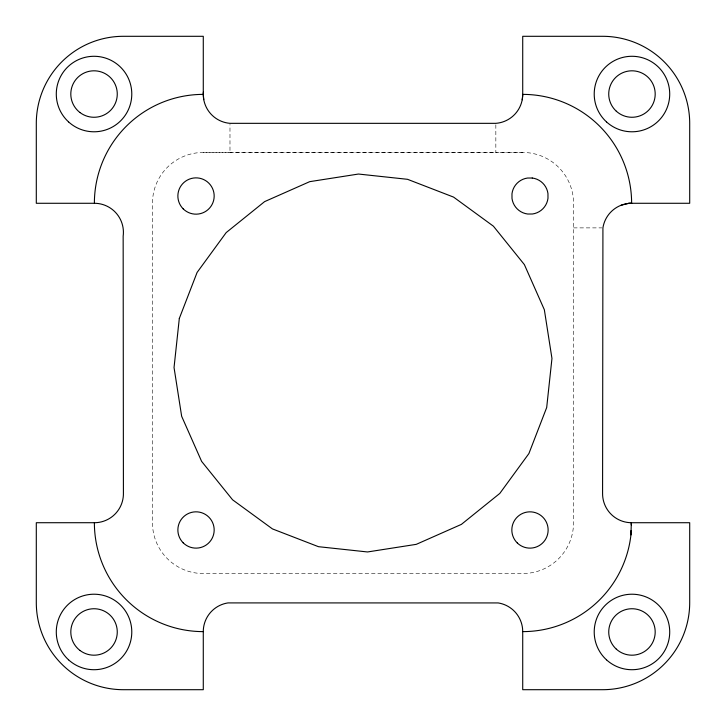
<?xml version="1.0" encoding="UTF-8"?>
<svg xmlns="http://www.w3.org/2000/svg" width="726" height="726" viewBox="0 0 726 726"><rect width="100%" height="100%" fill="white"/><g stroke="black" fill="none" stroke-linecap="round" stroke-linejoin="round"><path stroke-width="0.54" stroke-dasharray="3.63 2.72" d="M203.28 152.46L522.72 152.46A50.82 50.82 0 0 1 573.54 203.28L573.54 522.72A50.82 50.82 0 0 1 522.72 573.54L203.28 573.54A50.82 50.82 0 0 1 152.46 522.72L152.46 203.28A50.82 50.82 0 0 1 203.28 152.46L229.979 152.369L229.979 124.445M522.72 152.46L495.84 152.378L495.84 124.455M229.979 152.387L495.84 152.333M573.54 227.882L601.79 227.882"/><path stroke-width="1.09" d="M522.212 99.789L522.72 95.061L522.72 36.3L602.58 36.3A87.12 87.12 0 0 1 689.7 123.42L689.7 203.28L631.62 203.28A29.04 29.04 0 0 0 602.925 227.882L602.58 493.39A29.04 29.04 0 0 0 631.33 522.72L689.7 522.72L689.7 602.58A87.12 87.12 0 0 1 602.58 689.7L522.72 689.7L522.72 631.62A108.9 108.9 0 0 0 630.939 534.917L631.075 530.479M631.257 524.934L631.33 522.72L630.939 534.917M203.28 94.38L203.28 36.3L123.42 36.3A87.12 87.12 0 0 0 36.3 123.42L36.3 203.28L94.38 203.28A108.9 108.9 0 0 1 203.28 94.38L203.752 99.616M621.111 205.249L628.48 203.362L631.62 203.28A108.9 108.9 0 0 0 522.72 94.38A29.04 29.04 0 0 1 495.84 123.338L229.979 123.329A29.04 29.04 0 0 1 203.371 92.039M631.62 203.28L628.48 203.362M522.72 631.62L522.557 628.571A29.04 29.04 0 0 0 498.208 602.934L228 602.907A29.04 29.04 0 0 0 203.28 631.62L203.28 689.7L123.42 689.7A87.12 87.12 0 0 1 36.3 602.58L36.3 522.72L95.224 522.711A29.04 29.04 0 0 0 123.411 492.836L123.157 236.186A29.04 29.04 0 0 0 94.38 203.28M203.28 631.62A108.9 108.9 0 0 1 94.38 522.72M179.313 318.46L174.04 367.519L181.654 416.27L201.619 461.391L232.583 499.806L272.431 528.9L318.46 546.687L367.519 551.96L416.27 544.346L461.391 524.381L499.806 493.417L528.9 453.568L546.687 407.54L551.96 358.481L544.346 309.73L524.381 264.609L493.417 226.194L453.568 197.1L407.54 179.313L358.481 174.04L309.73 181.654L264.609 201.619L226.194 232.583L197.1 272.431L179.313 318.46M532.24 178.015L527.503 178.042A18.15 18.15 0 0 0 511.975 193.76L512.002 198.497A18.15 18.15 0 0 0 527.72 214.025L532.457 213.998A18.15 18.15 0 0 0 547.985 198.28L547.958 193.543A18.15 18.15 0 0 0 532.24 178.015M183.188 542.812A18.15 18.15 0 0 0 213.553 534.681A18.15 18.15 0 0 0 191.319 512.447A18.15 18.15 0 0 0 183.188 542.812M517.329 542.994A18.15 18.15 0 0 0 547.576 534.436A18.15 18.15 0 0 0 525.043 512.52A18.15 18.15 0 0 0 517.329 542.994M183.188 208.852A18.15 18.15 0 0 0 213.553 200.721A18.15 18.15 0 0 0 191.319 178.487A18.15 18.15 0 0 0 183.188 208.852M616.301 111.196A23.232 23.232 0 0 0 654.652 99.026A23.232 23.232 0 0 0 624.941 71.892A23.232 23.232 0 0 0 616.301 111.196M79.987 112.539A23.232 23.232 0 0 0 117.086 96.957A23.232 23.232 0 0 0 85.042 72.618A23.232 23.232 0 0 0 79.987 112.539M79.987 650.46A23.232 23.232 0 0 0 117.086 634.878A23.232 23.232 0 0 0 85.042 610.548A23.232 23.232 0 0 0 79.987 650.46M616.301 649.117A23.232 23.232 0 0 0 654.652 636.947A23.232 23.232 0 0 0 624.941 609.822A23.232 23.232 0 0 0 616.301 649.117M68.58 121.914A37.752 37.752 0 0 0 130.907 102.139A37.752 37.752 0 0 0 82.619 58.053A37.752 37.752 0 0 0 68.58 121.914M68.58 659.843A37.752 37.752 0 0 0 130.907 640.069A37.752 37.752 0 0 0 82.619 595.982A37.752 37.752 0 0 0 68.58 659.843M606.509 121.914A37.752 37.752 0 0 0 668.837 102.139A37.752 37.752 0 0 0 620.548 58.053A37.752 37.752 0 0 0 606.509 121.914M606.509 659.843A37.752 37.752 0 0 0 668.837 640.069A37.752 37.752 0 0 0 620.548 595.982A37.752 37.752 0 0 0 606.509 659.843"/></g></svg>
